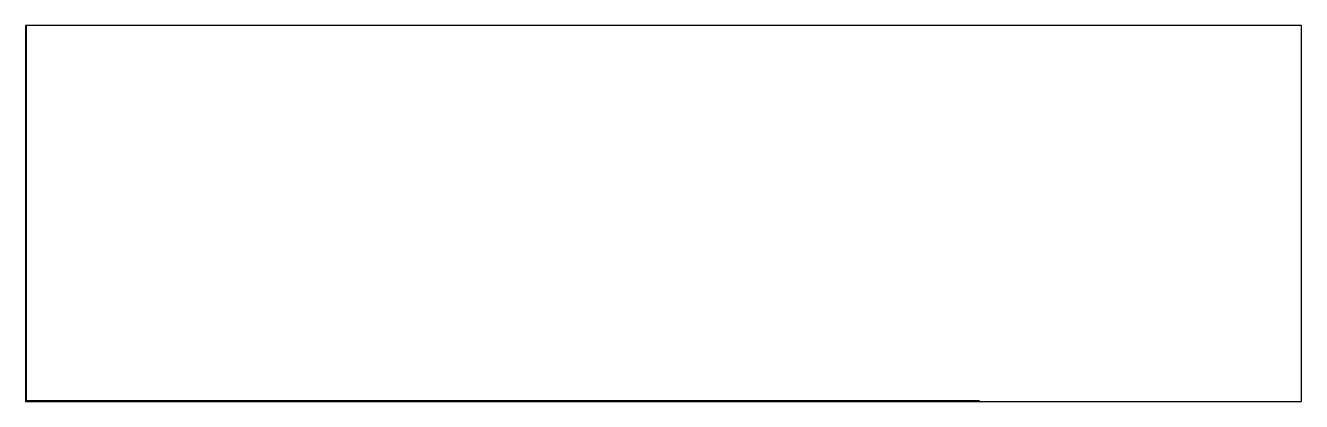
# Model space of a CAD drawing. Header units: inches. Extents: x 0 to 6.8, y 0 to 2.
import ezdxf

# ---------------------------------------------------------------- set-up
doc = ezdxf.new("R2010")
doc.units = ezdxf.units.IN
doc.layers.add('hrany', color=92, linetype='Continuous')

msp = doc.modelspace()

# ---------------------------------------------------------------- hatches: boundary and pattern name
at = {"layer": 'hrany', "lineweight": -3}
h = msp.add_hatch(dxfattribs=at)
h.set_pattern_fill('ANGLE', color=92)
h.set_pattern_definition([(0, (0, 0), (0, 6.985), [5.08, -1.905]), (90, (0, 0), (-6.985, 4e-16), [5.08, -1.905])])
h.paths.add_polyline_path([(0, 2), (0, 0), (6.8, 0), (6.8, 2)])

# ---------------------------------------------------------------- linework, layer by layer
at = {"layer": 'hrany', "color": 92, "lineweight": -3}
msp.add_lwpolyline([(0, 0), (6.8, 0), (6.8, 2), (0, 2)], close=True, dxfattribs=at)

doc.saveas('drawing.dxf')
